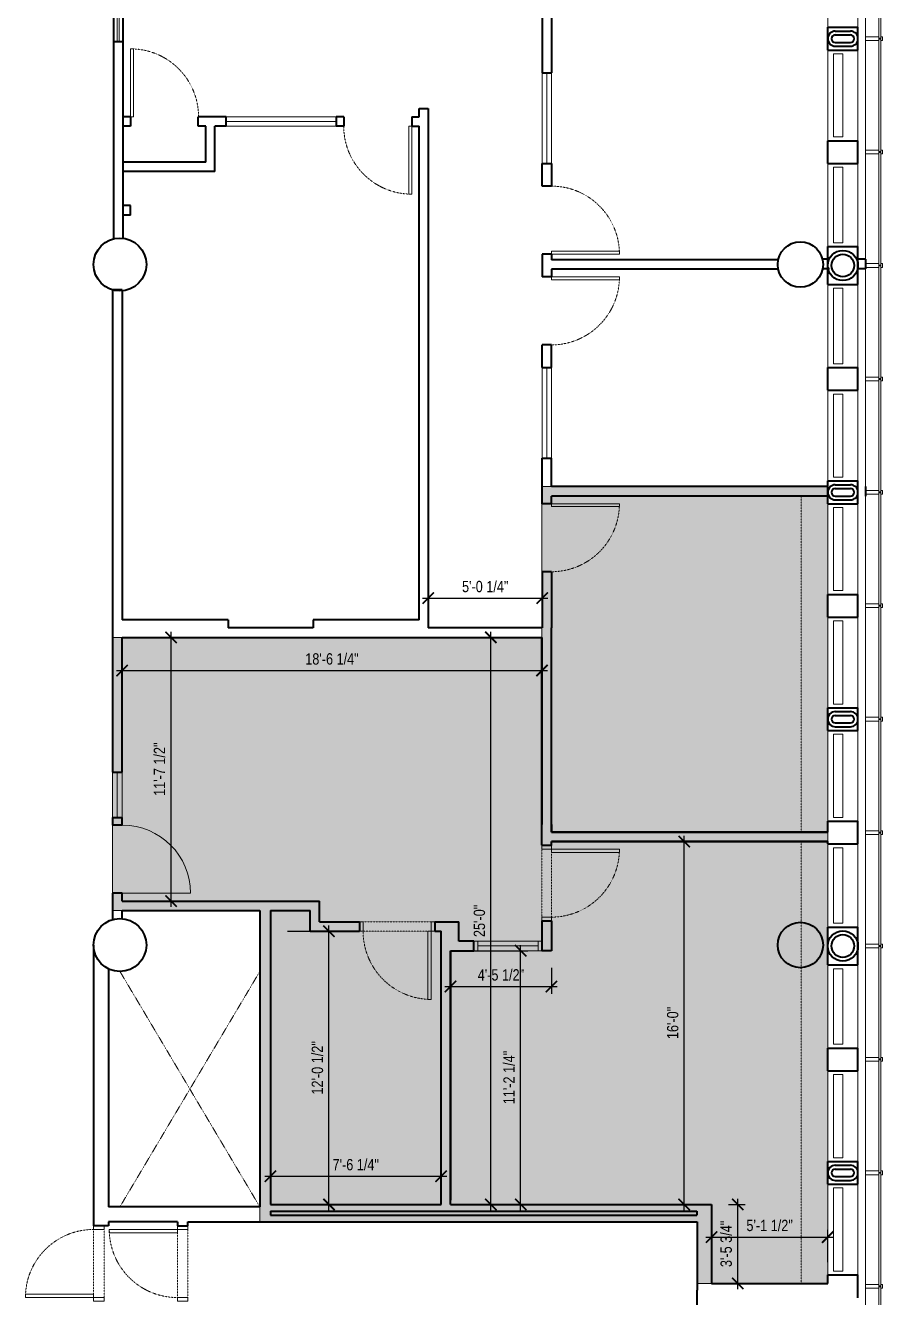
# Model space of a CAD drawing. Header units: inches. Extents: x -2978 to 4308, y -21 to 2608.
# Drawn here: x -1184 to -730, y 578 to 1251 of the extents above; entities that cross this region are included whole.
import ezdxf

# ---------------------------------------------------------------- set-up
doc = ezdxf.new("R2010")
doc.units = ezdxf.units.IN
doc.header["$LTSCALE"] = 0.2
doc.header["$MEASUREMENT"] = 0
doc.header["$PDSIZE"] = 8
doc.linetypes.add('HIDDEN', pattern=[0.375, 0.25, -0.125])
doc.layers.get('0').update_dxf_attribs({"color": 20, "linetype": 'CONTINUOUS', "lineweight": 40})
doc.layers.get('Defpoints').update_dxf_attribs({"color": 240, "linetype": 'CONTINUOUS', "lineweight": 0})
for name, color, linetype, lineweight in [('Framing', 141, 'CONTINUOUS', 15), ('Hatches', 8, 'CONTINUOUS', 5), ('Projections', 151, 'HIDDEN', 5), ('Viewed', 150, 'CONTINUOUS', 9), ('Walls', 7, 'CONTINUOUS', 40)]:
    doc.layers.add(name, color=color, linetype=linetype, lineweight=lineweight)
doc.styles.get("Standard").update_dxf_attribs({"font": 'arial.ttf', "width": 0.8})
doc.dimstyles.new('ARCH', dxfattribs={"dimscale": 96, "dimtxt": 0.0625, "dimasz": 0.0625, "dimexe": 0.04, "dimexo": 0.09375, "dimgap": 0.03125, "dimtad": 1, "dimrnd": 0.0625, "dimzin": 3, "dimdsep": 46, "dimlunit": 4, "dimtxsty": 'Standard', "dimblk1": 'ARCHTICK', "dimblk2": 'ARCHTICK', "dimsah": 1, "dimcen": 0, "dimdle": 0.03125, "dimclrd": 256, "dimclre": 256, "dimclrt": 256, "dimazin": 0, "dimtfac": 1, "dimtdec": 0, "dimtmove": 2, "dimatfit": 3, "dimfxl": 0.3, "dimfxlon": 1, "dimfrac": 2, "dimarcsym": 0})

# ---------------------------------------------------------------- blocks, each defined once
blk = doc.blocks.new('08PDRR02')
at = {"linetype": 'ByBlock'}
for p, q in [((1, 0), (0, 0)), ((0, 0), (0, -1)), ((1, -1), (1, 0)), ((0, -1), (1, -1))]:
    blk.add_line(p, q, dxfattribs=at)
blk = doc.blocks.new('*U23')
blk.add_lwpolyline([(0, 2.5), (0, -2.5)])
at = {"linetype": 'Continuous'}
blk.add_arc((0, 2.75), 36, 0, 90, dxfattribs=at)
at = {"linetype": 'Continuous', "xscale": 36, "yscale": 0.0325, "rotation": 90}
blk.add_blockref('08PDRR02', (0, 2.75), dxfattribs=at)
blk = doc.blocks.new('_ArchTick')
at = {"linetype": 'ByBlock', "const_width": 0.15}
blk.add_lwpolyline([(-0.5, -0.5), (0.5, 0.5)], dxfattribs=at)
blk = doc.blocks.new('*D25')
at = {"layer": 'Defpoints', "lineweight": -2}
for p, q in [((-835.17, 624.52), (-835.17, 822.52)), ((-829.74, 819.52), (-839.01, 819.52)), ((-829.74, 627.52), (-839.01, 627.52))]:
    blk.add_line(p, q, dxfattribs=at)
at = {"layer": 'Defpoints', "color": 0}
for p in [(-835.17, 819.52), (-820.74, 819.52), (-820.74, 627.52)]:
    blk.add_point(p, dxfattribs=at)
at = {"layer": 'Defpoints', "lineweight": -2, "xscale": 6, "yscale": 6, "zscale": 6}
for p, rotation in [((-835.17, 819.52), 90), ((-835.17, 627.52), 270)]:
    blk.add_blockref('_ArchTick', p, dxfattribs=dict(at, rotation=rotation))
at = {"layer": 'Defpoints', "insert": (-841.24, 723.52), "char_height": 6, "attachment_point": 5, "rotation": 90}
blk.add_mtext('16\'-0"', dxfattribs=at)
blk = doc.blocks.new('*D26')
at = {"layer": 'Defpoints', "lineweight": -2}
for p, q in [((-1054.09, 636.52), (-1054.09, 646.27)), ((-963.84, 636.52), (-963.84, 646.27)), ((-1057.09, 642.43), (-960.84, 642.43))]:
    blk.add_line(p, q, dxfattribs=at)
at = {"layer": 'Defpoints', "color": 0}
for p in [(-963.84, 642.43), (-1054.09, 627.52), (-963.84, 627.52)]:
    blk.add_point(p, dxfattribs=at)
at = {"layer": 'Defpoints', "lineweight": -2, "xscale": 6, "yscale": 6, "zscale": 6, "rotation": 180}
blk.add_blockref('_ArchTick', (-1054.09, 642.43), dxfattribs=at)
at = {"layer": 'Defpoints', "lineweight": -2, "xscale": 6, "yscale": 6, "zscale": 6}
blk.add_blockref('_ArchTick', (-963.84, 642.43), dxfattribs=at)
at = {"layer": 'Defpoints', "insert": (-1008.96, 648.53), "char_height": 6, "attachment_point": 5}
blk.add_mtext('7\'-6 1/4"', dxfattribs=at)
blk = doc.blocks.new('*D27')
at = {"layer": 'Defpoints', "lineweight": -2}
for p, q in [((-1132.6, 918.52), (-1132.6, 906.14)), ((-910.45, 918.52), (-910.45, 906.14)), ((-1135.6, 909.98), (-907.45, 909.98))]:
    blk.add_line(p, q, dxfattribs=at)
at = {"layer": 'Defpoints', "color": 0}
for p in [(-1132.6, 927.52), (-910.45, 927.52), (-910.45, 909.98)]:
    blk.add_point(p, dxfattribs=at)
at = {"layer": 'Defpoints', "lineweight": -2, "xscale": 6, "yscale": 6, "zscale": 6, "rotation": 180}
blk.add_blockref('_ArchTick', (-1132.6, 909.98), dxfattribs=at)
at = {"layer": 'Defpoints', "lineweight": -2, "xscale": 6, "yscale": 6, "zscale": 6}
blk.add_blockref('_ArchTick', (-910.45, 909.98), dxfattribs=at)
at = {"layer": 'Defpoints', "insert": (-1021.53, 916.08), "char_height": 6, "attachment_point": 5}
blk.add_mtext('18\'-6 1/4"', dxfattribs=at)
blk = doc.blocks.new('*D28')
at = {"layer": 'Defpoints', "lineweight": -2}
for p, q in [((-937.46, 624.52), (-937.46, 930.52)), ((-949.84, 927.52), (-933.62, 927.52)), ((-949.84, 627.52), (-933.62, 627.52))]:
    blk.add_line(p, q, dxfattribs=at)
at = {"layer": 'Defpoints', "color": 0}
for p in [(-958.84, 927.52), (-937.46, 927.52), (-958.84, 627.52)]:
    blk.add_point(p, dxfattribs=at)
at = {"layer": 'Defpoints', "lineweight": -2, "xscale": 6, "yscale": 6, "zscale": 6}
for p, rotation in [((-937.46, 927.52), 90), ((-937.46, 627.52), 270)]:
    blk.add_blockref('_ArchTick', p, dxfattribs=dict(at, rotation=rotation))
at = {"layer": 'Defpoints', "insert": (-943.52, 777.52), "char_height": 6, "attachment_point": 5, "rotation": 90}
blk.add_mtext('25\'-0"', dxfattribs=at)
blk = doc.blocks.new('*D29')
at = {"layer": 'Defpoints', "lineweight": -2}
for p, q in [((-949.84, 761.77), (-917.87, 761.77)), ((-921.71, 624.52), (-921.71, 764.77)), ((-949.84, 627.52), (-917.87, 627.52))]:
    blk.add_line(p, q, dxfattribs=at)
at = {"layer": 'Defpoints', "color": 0}
for p in [(-958.84, 761.77), (-921.71, 761.77), (-958.84, 627.52)]:
    blk.add_point(p, dxfattribs=at)
at = {"layer": 'Defpoints', "lineweight": -2, "xscale": 6, "yscale": 6, "zscale": 6}
for p, rotation in [((-921.71, 761.77), 90), ((-921.71, 627.52), 270)]:
    blk.add_blockref('_ArchTick', p, dxfattribs=dict(at, rotation=rotation))
at = {"layer": 'Defpoints', "insert": (-927.81, 694.65), "char_height": 6, "attachment_point": 5, "rotation": 90}
blk.add_mtext('11\'-2 1/4"', dxfattribs=at)
blk = doc.blocks.new('*D30')
at = {"layer": 'Defpoints', "lineweight": -2}
for p, q in [((-1023.12, 624.52), (-1023.12, 775.02)), ((-1045.09, 772.02), (-1019.28, 772.02)), ((-1045.09, 627.52), (-1019.28, 627.52))]:
    blk.add_line(p, q, dxfattribs=at)
at = {"layer": 'Defpoints', "color": 0}
for p in [(-1054.09, 772.02), (-1023.12, 772.02), (-1054.09, 627.52)]:
    blk.add_point(p, dxfattribs=at)
at = {"layer": 'Defpoints', "lineweight": -2, "xscale": 6, "yscale": 6, "zscale": 6}
for p, rotation in [((-1023.12, 772.02), 90), ((-1023.12, 627.52), 270)]:
    blk.add_blockref('_ArchTick', p, dxfattribs=dict(at, rotation=rotation))
at = {"layer": 'Defpoints', "insert": (-1029.22, 699.77), "char_height": 6, "attachment_point": 5, "rotation": 90}
blk.add_mtext('12\'-0 1/2"', dxfattribs=at)
blk = doc.blocks.new('*D31')
at = {"layer": 'Defpoints', "lineweight": -2}
for p, q in [((-958.84, 752.77), (-958.84, 738.99)), ((-905.45, 752.77), (-905.45, 738.99)), ((-961.84, 742.83), (-902.45, 742.83))]:
    blk.add_line(p, q, dxfattribs=at)
at = {"layer": 'Defpoints', "color": 0}
for p in [(-958.84, 761.77), (-905.45, 761.77), (-905.45, 742.83)]:
    blk.add_point(p, dxfattribs=at)
at = {"layer": 'Defpoints', "lineweight": -2, "xscale": 6, "yscale": 6, "zscale": 6, "rotation": 180}
blk.add_blockref('_ArchTick', (-958.84, 742.83), dxfattribs=at)
at = {"layer": 'Defpoints', "lineweight": -2, "xscale": 6, "yscale": 6, "zscale": 6}
blk.add_blockref('_ArchTick', (-905.45, 742.83), dxfattribs=at)
at = {"layer": 'Defpoints', "insert": (-932.15, 748.93), "char_height": 6, "attachment_point": 5}
blk.add_mtext('4\'-5 1/2"', dxfattribs=at)
blk = doc.blocks.new('*D32')
at = {"layer": 'Defpoints', "lineweight": -2}
for p, q in [((-820.74, 594.77), (-820.74, 614.1)), ((-759.24, 597.01), (-759.24, 614.1)), ((-823.74, 610.26), (-756.24, 610.26))]:
    blk.add_line(p, q, dxfattribs=at)
at = {"layer": 'Defpoints', "color": 0}
for p in [(-759.24, 610.26), (-820.74, 585.77), (-759.24, 588.01)]:
    blk.add_point(p, dxfattribs=at)
at = {"layer": 'Defpoints', "lineweight": -2, "xscale": 6, "yscale": 6, "zscale": 6, "rotation": 180}
blk.add_blockref('_ArchTick', (-820.74, 610.26), dxfattribs=at)
at = {"layer": 'Defpoints', "lineweight": -2, "xscale": 6, "yscale": 6, "zscale": 6}
blk.add_blockref('_ArchTick', (-759.24, 610.26), dxfattribs=at)
at = {"layer": 'Defpoints', "insert": (-789.99, 616.36), "char_height": 6, "attachment_point": 5}
blk.add_mtext('5\'-1 1/2"', dxfattribs=at)
blk = doc.blocks.new('*D33')
at = {"layer": 'Defpoints', "lineweight": -2}
for p, q in [((-970.58, 941.52), (-970.58, 952.11)), ((-910.33, 941.52), (-910.33, 952.11)), ((-973.58, 948.27), (-907.33, 948.27))]:
    blk.add_line(p, q, dxfattribs=at)
at = {"layer": 'Defpoints', "color": 0}
for p in [(-910.33, 948.27), (-970.58, 932.52), (-910.33, 932.52)]:
    blk.add_point(p, dxfattribs=at)
at = {"layer": 'Defpoints', "lineweight": -2, "xscale": 6, "yscale": 6, "zscale": 6, "rotation": 180}
blk.add_blockref('_ArchTick', (-970.58, 948.27), dxfattribs=at)
at = {"layer": 'Defpoints', "lineweight": -2, "xscale": 6, "yscale": 6, "zscale": 6}
blk.add_blockref('_ArchTick', (-910.33, 948.27), dxfattribs=at)
at = {"layer": 'Defpoints', "insert": (-940.45, 954.37), "char_height": 6, "attachment_point": 5}
blk.add_mtext('5\'-0 1/4"', dxfattribs=at)
blk = doc.blocks.new('*D34')
at = {"layer": 'Defpoints', "lineweight": -2}
for p, q in [((-811.74, 627.52), (-803, 627.52)), ((-806.84, 582.77), (-806.84, 630.52)), ((-811.74, 585.77), (-803, 585.77))]:
    blk.add_line(p, q, dxfattribs=at)
at = {"layer": 'Defpoints', "color": 0}
for p in [(-820.74, 627.52), (-806.84, 627.52), (-820.74, 585.77)]:
    blk.add_point(p, dxfattribs=at)
at = {"layer": 'Defpoints', "lineweight": -2, "xscale": 6, "yscale": 6, "zscale": 6}
for p, rotation in [((-806.84, 627.52), 90), ((-806.84, 585.77), 270)]:
    blk.add_blockref('_ArchTick', p, dxfattribs=dict(at, rotation=rotation))
at = {"layer": 'Defpoints', "insert": (-812.94, 606.65), "char_height": 6, "attachment_point": 5, "rotation": 90}
blk.add_mtext('3\'-5 3/4"', dxfattribs=at)
blk = doc.blocks.new('*D35')
at = {"layer": 'Defpoints', "lineweight": -2}
for p, q in [((-1106.67, 785.02), (-1106.67, 930.52)), ((-1123.6, 927.52), (-1102.83, 927.52)), ((-1123.6, 788.02), (-1102.83, 788.02))]:
    blk.add_line(p, q, dxfattribs=at)
at = {"layer": 'Defpoints', "color": 0}
for p in [(-1132.6, 927.52), (-1106.67, 927.52), (-1132.6, 788.02)]:
    blk.add_point(p, dxfattribs=at)
at = {"layer": 'Defpoints', "lineweight": -2, "xscale": 6, "yscale": 6, "zscale": 6}
for p, rotation in [((-1106.67, 927.52), 90), ((-1106.67, 788.02), 270)]:
    blk.add_blockref('_ArchTick', p, dxfattribs=dict(at, rotation=rotation))
at = {"layer": 'Defpoints', "insert": (-1112.77, 857.77), "char_height": 6, "attachment_point": 5, "rotation": 90}
blk.add_mtext('11\'-7 1/2"', dxfattribs=at)

msp = doc.modelspace()

# ---------------------------------------------------------------- hatches: boundary and pattern name
at = {"layer": 'Hatches', "true_color": 0xabd5e3}
msp.add_hatch(color=254, dxfattribs=at).paths.add_polyline_path([(-1137.604, 927.522), (-910.453, 927.522), (-910.453, 1007.253), (-759.237, 1007.253), (-759.237, 585.772), (-828.362, 585.772), (-828.362, 618.272), (-1059.714, 618.272), (-1059.714, 783.022), (-1137.604, 783.022)])

# ---------------------------------------------------------------- linework, layer by layer
at = {"layer": 'Framing'}
for p, q in [((-910.453, 828.522), (-910.453, 815.522)), ((-910.453, 815.522), (-905.453, 815.522)), ((-905.453, 815.522), (-905.453, 819.522)), ((-910.453, 779.522), (-905.453, 779.522)), ((-912.453, 766.772), (-944.453, 766.772)), ((-944.453, 764.272), (-912.453, 764.272)), ((-912.453, 761.772), (-944.453, 761.772))]:
    msp.add_line(p, q, dxfattribs=at)
for points in [[(-1128.118, 1238.871), (-1128.118, 1202.871), (-1126.618, 1202.871), (-1126.618, 1238.871)], [(-979.328, 1161.996), (-979.328, 1197.996), (-980.828, 1197.996), (-980.828, 1161.996)], [(-869.453, 1130.247), (-905.453, 1130.247), (-905.453, 1131.747), (-869.453, 1131.747)], [(-869.453, 1118.253), (-905.453, 1118.253), (-905.453, 1116.753), (-869.453, 1116.753)], [(-869.453, 998.253), (-905.453, 998.253), (-905.453, 996.753), (-869.453, 996.753)]]:
    msp.add_lwpolyline(points, close=True, dxfattribs=at)
at = {"layer": 'Framing', "flags": 128}
for points in [[(-905.453, 815.522), (-905.453, 817.522), (-910.453, 817.522), (-910.453, 815.522)], [(-905.453, 815.522), (-905.453, 813.772), (-869.453, 813.772), (-869.453, 815.522)], [(-1007.055, 772.022), (-1005.055, 772.022), (-1005.055, 777.022), (-1007.055, 777.022)], [(-969.055, 772.022), (-967.055, 772.022), (-967.055, 777.022), (-969.055, 777.022)], [(-905.453, 777.522), (-905.453, 779.522), (-910.453, 779.522), (-910.453, 777.522)], [(-969.055, 772.022), (-970.805, 772.022), (-970.805, 736.022), (-969.055, 736.022)], [(-944.453, 761.772), (-946.453, 761.772), (-946.453, 766.772), (-944.453, 766.772)], [(-910.453, 761.772), (-912.453, 761.772), (-912.453, 766.772), (-910.453, 766.772)], [(-1142.089, 616.272), (-1142.089, 614.272), (-1147.714, 614.272), (-1147.714, 616.272)], [(-1103.339, 614.272), (-1103.339, 612.522), (-1139.339, 612.522), (-1139.339, 614.272)], [(-1097.714, 614.272), (-1097.714, 616.272), (-1103.339, 616.272), (-1103.339, 614.272)], [(-1147.714, 578.272), (-1147.714, 580.022), (-1183.714, 580.022), (-1183.714, 578.272)], [(-1142.089, 578.272), (-1142.089, 576.272), (-1147.714, 576.272), (-1147.714, 578.272)], [(-1097.714, 576.272), (-1097.714, 578.272), (-1103.339, 578.272), (-1103.339, 576.272)]]:
    msp.add_lwpolyline(points, close=True, dxfattribs=at)
at = {"layer": 'Framing'}
for p in [(-910.453, 779.522), (-905.453, 779.522)]:
    msp.add_point(p, dxfattribs=at)
at = {"layer": 'Hatches'}
msp.add_lwpolyline([(-1137.604, 927.522), (-910.453, 927.522), (-910.453, 1007.253), (-759.237, 1007.253), (-759.237, 585.772), (-828.362, 585.772), (-828.362, 618.272), (-1059.714, 618.272), (-1059.714, 783.022), (-1137.604, 783.022)], close=True, dxfattribs=at)
at = {"layer": 'Projections'}
for p, q in [((-773.328, 824.522), (-773.328, 1002.253)), ((-773.328, 585.772), (-773.328, 819.522)), ((-1059.714, 750.772), (-1133.714, 626.272)), ((-1059.714, 626.272), (-1133.714, 750.772)), ((-1103.339, 614.272), (-1103.339, 578.272)), ((-1097.714, 614.272), (-1097.714, 578.272))]:
    msp.add_line(p, q, dxfattribs=at)
at = {"layer": 'Projections', "extrusion": (0, 0, -1)}
for p, q in [((-910.453, 815.522), (-910.453, 779.522)), ((-905.453, 779.522), (-905.453, 815.522)), ((-969.055, 777.022), (-1005.055, 777.022)), ((-1005.055, 772.022), (-969.055, 772.022)), ((-1147.714, 578.272), (-1147.714, 614.272)), ((-1142.089, 578.272), (-1142.089, 614.272))]:
    msp.add_line(p, q, dxfattribs=at)
at = {"layer": 'Projections'}
for centre, start, end in [((-1128.118, 1202.871), 0, 90), ((-979.328, 1197.996), 180, 270), ((-905.453, 1130.247), 0, 90), ((-905.453, 1118.253), 270, 0), ((-905.453, 998.253), 270, 0), ((-1147.714, 578.272), 90, 180)]:
    msp.add_arc(centre, 36, start, end, dxfattribs=at)
at = {"layer": 'Projections', "extrusion": (0, 0, -1)}
for centre, start, end in [((905.453, 815.522), 179.999947, 269.999947), ((969.055, 772.022), 269.999947, 359.999947), ((1103.339, 614.272), 270, 0)]:
    msp.add_arc(centre, 36, start, end, dxfattribs=at)
at = {"layer": 'Viewed'}
for p, q in [((-732.237, 45.753), (-732.237, 2606.25)), ((-731.237, 45.753), (-731.237, 2606.25)), ((-739.237, 45.753), (-739.237, 2599.25)), ((-759.237, 1250.25), (-759.237, 1298.25)), ((-743.237, 1250.25), (-743.237, 1298.25)), ((-1135.18, 1268.772), (-1135.18, 1242.772)), ((-1134.18, 1268.772), (-1134.18, 1242.772)), ((-739.237, 1245.25), (-732.237, 1245.25)), ((-731.237, 1245.25), (-730.237, 1245.25)), ((-730.237, 1245.25), (-730.237, 1243.25)), ((-739.237, 1244.664), (-739.237, 1243.25)), ((-739.237, 1243.25), (-732.237, 1243.25)), ((-732.237, 1244.5), (-731.237, 1244.5)), ((-732.237, 1244), (-731.237, 1244)), ((-731.237, 1243.25), (-730.237, 1243.25)), ((-759.237, 1190.25), (-759.237, 1238.25)), ((-756.237, 1236.25), (-756.237, 1192.25)), ((-751.237, 1236.25), (-756.237, 1236.25)), ((-751.237, 1236.25), (-751.237, 1192.25)), ((-743.237, 1190.25), (-743.237, 1238.25)), ((-910.328, 1226.253), (-910.328, 1178.253)), ((-907.891, 1178.253), (-907.891, 1226.253)), ((-905.453, 1226.253), (-905.453, 1178.253)), ((-1077.442, 1202.871), (-1019.328, 1202.871)), ((-1019.328, 1200.371), (-1077.442, 1200.371)), ((-1077.442, 1197.996), (-1019.328, 1197.996)), ((-751.237, 1192.25), (-756.237, 1192.25)), ((-739.237, 1185.25), (-732.237, 1185.25)), ((-739.237, 1184.664), (-739.237, 1183.25)), ((-732.237, 1184.5), (-731.237, 1184.5)), ((-731.237, 1185.25), (-730.237, 1185.25)), ((-730.237, 1185.25), (-730.237, 1183.25)), ((-759.237, 1134.25), (-759.237, 1178.25)), ((-743.237, 1134.25), (-743.237, 1178.25)), ((-739.237, 1183.25), (-732.237, 1183.25)), ((-732.237, 1184), (-731.237, 1184)), ((-731.237, 1183.25), (-730.237, 1183.25)), ((-756.237, 1176.25), (-756.237, 1136.25)), ((-751.237, 1176.25), (-756.237, 1176.25)), ((-751.237, 1176.25), (-751.237, 1136.25)), ((-751.237, 1136.25), (-756.237, 1136.25)), ((-739.237, 1125.25), (-732.237, 1125.25)), ((-739.237, 1124.664), (-739.237, 1123.25)), ((-732.237, 1124.5), (-731.237, 1124.5)), ((-732.237, 1124), (-731.237, 1124)), ((-731.237, 1125.25), (-730.237, 1125.25)), ((-730.237, 1125.25), (-730.237, 1123.25)), ((-739.237, 1123.25), (-732.237, 1123.25)), ((-731.237, 1123.25), (-730.237, 1123.25)), ((-759.237, 1070.25), (-759.237, 1114.25)), ((-756.237, 1072.25), (-756.237, 1112.25)), ((-751.237, 1112.25), (-756.237, 1112.25)), ((-751.237, 1072.25), (-751.237, 1112.25)), ((-743.237, 1070.25), (-743.237, 1114.25)), ((-910.328, 1022.253), (-910.328, 1070.253)), ((-907.891, 1070.253), (-907.891, 1022.253)), ((-905.453, 1022.253), (-905.453, 1070.253)), ((-751.237, 1072.25), (-756.237, 1072.25)), ((-739.237, 1065.25), (-732.237, 1065.25)), ((-739.237, 1064.664), (-739.237, 1063.25)), ((-732.237, 1064.5), (-731.237, 1064.5)), ((-732.237, 1064), (-731.237, 1064)), ((-731.237, 1065.25), (-730.237, 1065.25)), ((-730.237, 1065.25), (-730.237, 1063.25)), ((-759.237, 1010.25), (-759.237, 1058.25)), ((-743.237, 1010.25), (-743.237, 1058.25)), ((-739.237, 1063.25), (-732.237, 1063.25)), ((-731.237, 1063.25), (-730.237, 1063.25)), ((-756.237, 1056.25), (-756.237, 1012.25)), ((-751.237, 1056.25), (-756.237, 1056.25)), ((-751.237, 1056.25), (-751.237, 1012.25)), ((-751.237, 1012.25), (-756.237, 1012.25)), ((-739.237, 1005.25), (-732.237, 1005.25)), ((-739.237, 1004.664), (-739.237, 1003.25)), ((-739.237, 1003.25), (-732.237, 1003.25)), ((-732.237, 1004.5), (-731.237, 1004.5)), ((-732.237, 1004), (-731.237, 1004)), ((-731.237, 1005.25), (-730.237, 1005.25)), ((-731.237, 1003.25), (-730.237, 1003.25)), ((-730.237, 1005.25), (-730.237, 1003.25)), ((-759.237, 950.25), (-759.237, 998.25)), ((-751.237, 996.25), (-756.237, 996.25)), ((-756.237, 996.25), (-756.237, 952.25)), ((-751.237, 996.25), (-751.237, 952.25)), ((-743.237, 950.25), (-743.237, 998.25)), ((-751.237, 952.25), (-756.237, 952.25)), ((-739.237, 945.25), (-732.237, 945.25)), ((-739.237, 944.664), (-739.237, 943.25)), ((-739.237, 943.25), (-732.237, 943.25)), ((-732.237, 944.5), (-731.237, 944.5)), ((-732.237, 944), (-731.237, 944)), ((-731.237, 945.25), (-730.237, 945.25)), ((-731.237, 943.25), (-730.237, 943.25)), ((-730.237, 945.25), (-730.237, 943.25)), ((-759.237, 890.25), (-759.237, 938.25)), ((-751.237, 936.25), (-756.237, 936.25)), ((-756.237, 936.25), (-756.237, 892.25)), ((-751.237, 936.25), (-751.237, 892.25)), ((-743.237, 890.25), (-743.237, 938.25)), ((-751.237, 892.25), (-756.237, 892.25)), ((-739.237, 885.25), (-732.237, 885.25)), ((-739.237, 884.664), (-739.237, 883.25)), ((-739.237, 883.25), (-732.237, 883.25)), ((-732.237, 884.5), (-731.237, 884.5)), ((-732.237, 884), (-731.237, 884)), ((-731.237, 885.25), (-730.237, 885.25)), ((-731.237, 883.25), (-730.237, 883.25)), ((-730.237, 885.25), (-730.237, 883.25)), ((-759.237, 830.25), (-759.237, 878.25)), ((-756.237, 876.25), (-756.237, 832.25)), ((-751.237, 876.25), (-756.237, 876.25)), ((-751.237, 876.25), (-751.237, 832.25)), ((-743.237, 830.25), (-743.237, 878.25)), ((-1137.604, 832.22), (-1137.604, 856.22)), ((-1135.104, 856.22), (-1135.104, 832.22)), ((-1132.604, 832.22), (-1132.604, 856.22)), ((-751.237, 832.25), (-756.237, 832.25)), ((-739.237, 825.25), (-732.237, 825.25)), ((-739.237, 823.25), (-732.237, 823.25)), ((-732.237, 824.5), (-731.237, 824.5)), ((-732.237, 824), (-731.237, 824)), ((-731.237, 825.25), (-730.237, 825.25)), ((-731.237, 823.25), (-730.237, 823.25)), ((-730.237, 825.25), (-730.237, 823.25)), ((-759.237, 774.25), (-759.237, 818.25)), ((-751.237, 816.25), (-756.237, 816.25)), ((-756.237, 816.25), (-756.237, 776.25)), ((-751.237, 816.25), (-751.237, 776.25)), ((-743.237, 774.25), (-743.237, 818.25)), ((-751.237, 776.25), (-756.237, 776.25)), ((-739.237, 765.25), (-732.237, 765.25)), ((-739.237, 764.664), (-739.237, 763.25)), ((-739.237, 763.25), (-732.237, 763.25)), ((-732.237, 764.5), (-731.237, 764.5)), ((-732.237, 764), (-731.237, 764)), ((-731.237, 765.25), (-730.237, 765.25)), ((-731.237, 763.25), (-730.237, 763.25)), ((-730.237, 765.25), (-730.237, 763.25)), ((-759.237, 710.25), (-759.237, 754.25)), ((-743.237, 710.25), (-743.237, 754.25)), ((-751.237, 752.25), (-756.237, 752.25)), ((-756.237, 712.25), (-756.237, 752.25)), ((-751.237, 712.25), (-751.237, 752.25)), ((-751.237, 712.25), (-756.237, 712.25)), ((-739.237, 705.25), (-732.237, 705.25)), ((-739.237, 704.664), (-739.237, 703.25)), ((-739.237, 703.25), (-732.237, 703.25)), ((-732.237, 704.5), (-731.237, 704.5)), ((-732.237, 704), (-731.237, 704)), ((-731.237, 705.25), (-730.237, 705.25)), ((-731.237, 703.25), (-730.237, 703.25)), ((-730.237, 705.25), (-730.237, 703.25)), ((-759.237, 650.25), (-759.237, 698.25)), ((-756.237, 696.25), (-756.237, 652.25)), ((-751.237, 696.25), (-756.237, 696.25)), ((-751.237, 696.25), (-751.237, 652.25)), ((-743.237, 650.25), (-743.237, 698.25)), ((-751.237, 652.25), (-756.237, 652.25)), ((-739.237, 645.25), (-732.237, 645.25)), ((-739.237, 644.664), (-739.237, 643.25)), ((-739.237, 643.25), (-732.237, 643.25)), ((-732.237, 644.5), (-731.237, 644.5)), ((-732.237, 644), (-731.237, 644)), ((-731.237, 645.25), (-730.237, 645.25)), ((-731.237, 643.25), (-730.237, 643.25)), ((-730.237, 645.25), (-730.237, 643.25)), ((-759.237, 590.25), (-759.237, 638.25)), ((-756.237, 636.25), (-756.237, 592.25)), ((-751.237, 636.25), (-756.237, 636.25)), ((-751.237, 636.25), (-751.237, 592.25)), ((-743.237, 590.25), (-743.237, 638.25)), ((-751.237, 592.25), (-756.237, 592.25)), ((-739.237, 585.25), (-732.237, 585.25)), ((-739.237, 584.664), (-739.237, 583.25)), ((-739.237, 583.25), (-732.237, 583.25)), ((-732.237, 584.5), (-731.237, 584.5)), ((-732.237, 584), (-731.237, 584)), ((-731.237, 585.25), (-730.237, 585.25)), ((-731.237, 583.25), (-730.237, 583.25)), ((-730.237, 585.25), (-730.237, 583.25))]:
    msp.add_line(p, q, dxfattribs=at)
at = {"layer": 'Walls'}
for p, q in [((-910.328, 1382.29), (-910.328, 1226.253)), ((-905.453, 1301.812), (-905.453, 1226.253)), ((-1137.18, 1268.753), (-1137.18, 1138.59)), ((-1132.18, 1268.753), (-1132.18, 1155.959)), ((-759.237, 1250.25), (-743.237, 1250.25)), ((-759.237, 1238.25), (-759.237, 1250.25)), ((-755.237, 1248.25), (-747.237, 1248.25)), ((-755.237, 1246.25), (-747.237, 1246.25)), ((-743.237, 1238.25), (-743.237, 1250.25)), ((-1137.18, 1242.772), (-1137.18, 1138.59)), ((-1137.18, 1242.772), (-1132.18, 1242.772)), ((-1132.18, 1242.772), (-1132.18, 1138.687)), ((-755.237, 1242.25), (-747.237, 1242.25)), ((-755.237, 1240.25), (-747.237, 1240.25)), ((-759.237, 1238.25), (-743.237, 1238.25)), ((-910.328, 1226.253), (-905.453, 1226.253)), ((-975.453, 1207.246), (-970.578, 1207.246)), ((-975.453, 1202.871), (-975.453, 1207.246)), ((-970.578, 1207.246), (-970.578, 932.522)), ((-1128.118, 1202.871), (-1132.18, 1202.871)), ((-1128.118, 1197.996), (-1132.18, 1197.996)), ((-1128.118, 1202.871), (-1128.118, 1197.996)), ((-1077.442, 1202.871), (-1092.254, 1202.871)), ((-1092.254, 1197.996), (-1092.254, 1202.871)), ((-1088.317, 1197.996), (-1092.254, 1197.996)), ((-1088.317, 1178.871), (-1088.317, 1197.996)), ((-1077.442, 1197.996), (-1083.442, 1197.996)), ((-1083.442, 1173.996), (-1083.442, 1197.996)), ((-1077.442, 1197.871), (-1077.442, 1202.746)), ((-1019.328, 1202.871), (-1019.328, 1197.996)), ((-1015.328, 1202.871), (-1019.328, 1202.871)), ((-1015.328, 1197.996), (-1019.328, 1197.996)), ((-1015.328, 1202.871), (-1015.328, 1197.996)), ((-979.328, 1202.871), (-979.328, 1197.996)), ((-979.328, 1202.871), (-975.453, 1202.871)), ((-979.328, 1197.996), (-975.453, 1197.996)), ((-975.453, 936.772), (-975.453, 1197.996)), ((-759.237, 1190.25), (-743.237, 1190.25)), ((-759.237, 1178.25), (-759.237, 1190.25)), ((-743.237, 1178.25), (-743.237, 1190.25)), ((-1088.317, 1178.871), (-1132.18, 1178.871)), ((-910.328, 1166.247), (-910.328, 1178.253)), ((-910.328, 1178.253), (-905.453, 1178.253)), ((-905.453, 1178.253), (-905.453, 1166.247)), ((-759.237, 1178.25), (-743.237, 1178.25)), ((-1083.442, 1173.996), (-1132.18, 1173.996)), ((-905.453, 1166.247), (-910.328, 1166.247)), ((-1128.18, 1155.959), (-1132.18, 1155.959)), ((-1132.18, 1150.959), (-1132.18, 1138.499)), ((-1128.18, 1150.959), (-1132.18, 1150.959)), ((-1128.18, 1150.959), (-1128.18, 1155.959)), ((-759.237, 1134.25), (-743.237, 1134.25)), ((-759.237, 1122.25), (-759.237, 1134.25)), ((-743.237, 1122.25), (-743.237, 1134.25)), ((-905.453, 1130.253), (-910.328, 1130.253)), ((-910.328, 1130.253), (-910.328, 1118.253)), ((-905.453, 1130.253), (-905.453, 1127.253)), ((-873.93, 1127.253), (-905.453, 1127.253)), ((-785.455, 1127.253), (-873.93, 1127.253)), ((-758.227, 1127.522), (-762.034, 1127.522)), ((-758.538, 1127.522), (-762.034, 1127.522)), ((-759.237, 1114.25), (-759.237, 1126.25)), ((-739.237, 1127.522), (-743.937, 1127.522)), ((-743.237, 1114.25), (-743.237, 1126.25)), ((-739.237, 1127.522), (-739.237, 1122.522)), ((-905.453, 1118.253), (-910.328, 1118.253)), ((-785.447, 1122.253), (-905.453, 1122.253)), ((-905.453, 1122.253), (-905.453, 1118.253)), ((-758.391, 1122.522), (-761.927, 1122.522)), ((-759.049, 1122.522), (-761.927, 1122.522)), ((-739.237, 1122.522), (-743.426, 1122.522)), ((-1132.604, 1111.323), (-1137.604, 1111.323)), ((-1137.604, 1111.323), (-1137.604, 856.22)), ((-1137.604, 1111.323), (-1137.604, 927.522)), ((-1132.604, 1110.816), (-1132.604, 936.772)), ((-759.237, 1114.25), (-743.237, 1114.25)), ((-905.453, 1082.253), (-910.328, 1082.253)), ((-910.328, 1070.253), (-910.328, 1082.253)), ((-905.453, 1070.253), (-905.453, 1082.253)), ((-910.328, 1070.253), (-905.453, 1070.253)), ((-759.237, 1070.25), (-743.237, 1070.25)), ((-759.237, 1058.25), (-759.237, 1070.25)), ((-743.237, 1058.25), (-743.237, 1070.25)), ((-759.237, 1058.25), (-743.237, 1058.25)), ((-910.328, 1022.253), (-905.453, 1022.253)), ((-910.328, 998.253), (-910.328, 1022.253)), ((-905.453, 1007.253), (-905.453, 1022.253)), ((-759.237, 1010.25), (-743.237, 1010.25)), ((-759.237, 998.25), (-759.237, 1010.25)), ((-743.237, 998.25), (-743.237, 1010.25)), ((-759.237, 1007.253), (-905.453, 1007.253)), ((-755.237, 1008.25), (-747.237, 1008.25)), ((-755.237, 1006.25), (-747.237, 1006.25)), ((-739.237, 1007.253), (-739.237, 1002.253)), ((-905.453, 998.253), (-910.328, 998.253)), ((-759.237, 1002.253), (-905.453, 1002.253)), ((-905.453, 998.253), (-905.453, 1002.253)), ((-759.237, 998.25), (-743.237, 998.25)), ((-755.237, 1002.25), (-747.237, 1002.25)), ((-755.237, 1000.25), (-747.237, 1000.25)), ((-905.453, 962.253), (-910.328, 962.253)), ((-910.328, 962.253), (-910.328, 932.522)), ((-905.453, 962.253), (-905.453, 932.522)), ((-759.237, 950.25), (-743.237, 950.25)), ((-759.237, 938.25), (-759.237, 950.25)), ((-743.237, 938.25), (-743.237, 950.25)), ((-1076.529, 936.772), (-1132.604, 936.772)), ((-1076.529, 936.772), (-1076.529, 932.522)), ((-975.453, 936.772), (-1031.529, 936.772)), ((-1031.529, 936.772), (-1031.529, 932.522)), ((-759.237, 938.25), (-743.237, 938.25)), ((-1031.529, 932.522), (-1076.529, 932.522)), ((-910.328, 932.522), (-970.578, 932.522)), ((-905.453, 828.522), (-905.453, 932.522)), ((-905.453, 824.522), (-905.453, 932.522)), ((-1132.604, 927.522), (-910.453, 927.522)), ((-1132.604, 927.522), (-910.453, 927.522)), ((-1132.604, 856.282), (-1132.604, 927.522)), ((-910.453, 927.522), (-910.453, 828.522)), ((-910.453, 819.522), (-910.453, 927.522)), ((-759.237, 890.25), (-743.237, 890.25)), ((-759.237, 878.25), (-759.237, 890.25)), ((-743.237, 878.25), (-743.237, 890.25)), ((-755.237, 888.25), (-747.237, 888.25)), ((-755.237, 886.25), (-747.237, 886.25)), ((-755.237, 882.25), (-747.237, 882.25)), ((-759.237, 878.25), (-743.237, 878.25)), ((-755.237, 880.25), (-747.237, 880.25)), ((-1137.604, 856.282), (-1132.604, 856.282)), ((-1137.604, 832.22), (-1132.604, 832.22)), ((-1137.604, 832.22), (-1132.604, 832.22)), ((-1137.604, 832.22), (-1137.604, 828.147)), ((-1132.604, 828.147), (-1137.604, 828.147)), ((-1132.604, 828.147), (-1132.604, 832.22)), ((-905.453, 828.522), (-905.453, 824.522)), ((-759.237, 830.25), (-743.237, 830.25)), ((-759.237, 824.522), (-759.237, 830.25)), ((-743.237, 818.25), (-743.237, 830.25)), ((-910.453, 817.522), (-910.453, 824.522)), ((-759.237, 824.522), (-905.453, 824.522)), ((-905.453, 824.522), (-759.237, 824.522)), ((-759.237, 824.522), (-905.453, 824.522)), ((-905.453, 824.522), (-759.237, 824.522)), ((-759.237, 819.522), (-905.453, 819.522)), ((-905.453, 819.522), (-759.237, 819.522)), ((-759.237, 819.522), (-905.453, 819.522)), ((-905.453, 819.522), (-759.237, 819.522)), ((-759.237, 818.25), (-759.237, 819.522)), ((-759.237, 818.25), (-743.237, 818.25)), ((-1137.604, 792.148), (-1137.604, 778.22)), ((-1132.604, 792.148), (-1137.604, 792.148)), ((-1132.604, 788.022), (-1132.604, 792.148)), ((-1132.604, 788.022), (-1028.089, 788.022)), ((-1028.089, 777.022), (-1028.089, 788.022)), ((-1132.604, 778.727), (-1132.604, 783.022)), ((-1132.604, 783.022), (-1059.714, 783.022)), ((-1059.714, 783.022), (-1059.714, 626.272)), ((-1054.089, 783.022), (-1054.089, 627.522)), ((-1054.089, 783.022), (-1033.089, 783.022)), ((-1033.089, 772.022), (-1033.089, 783.022)), ((-1028.089, 777.022), (-1007.055, 777.022)), ((-1007.055, 777.022), (-1007.055, 772.022)), ((-967.055, 777.022), (-967.055, 772.022)), ((-967.055, 777.022), (-954.464, 777.022)), ((-954.464, 766.772), (-954.464, 777.022)), ((-910.453, 777.522), (-910.453, 761.772)), ((-910.453, 777.522), (-905.453, 777.522)), ((-905.453, 777.522), (-905.453, 761.772)), ((-759.237, 774.25), (-743.237, 774.25)), ((-759.237, 766.25), (-759.237, 774.25)), ((-743.237, 766.25), (-743.237, 774.25)), ((-1033.089, 772.022), (-1007.055, 772.022)), ((-967.055, 772.022), (-963.839, 772.022)), ((-963.839, 627.522), (-963.839, 772.022)), ((-1147.714, 764.772), (-1147.714, 616.272)), ((-958.839, 761.772), (-958.839, 629.834)), ((-958.839, 627.522), (-958.839, 761.772)), ((-958.839, 761.772), (-946.453, 761.772)), ((-946.453, 766.772), (-954.464, 766.772)), ((-946.453, 761.772), (-946.453, 766.772)), ((-905.453, 761.772), (-910.453, 761.772)), ((-759.237, 754.25), (-759.237, 766.25)), ((-743.237, 754.25), (-743.237, 766.25)), ((-759.237, 754.25), (-743.237, 754.25)), ((-1139.714, 752.122), (-1139.714, 626.272)), ((-759.237, 710.25), (-743.237, 710.25)), ((-759.237, 698.25), (-759.237, 710.25)), ((-743.237, 698.25), (-743.237, 710.25)), ((-759.237, 698.25), (-743.237, 698.25)), ((-759.237, 650.25), (-743.237, 650.25)), ((-759.237, 638.25), (-759.237, 650.25)), ((-755.237, 648.25), (-747.237, 648.25)), ((-755.237, 646.25), (-747.237, 646.25)), ((-743.237, 638.25), (-743.237, 650.25)), ((-755.237, 642.25), (-747.237, 642.25)), ((-755.237, 640.25), (-747.237, 640.25)), ((-759.237, 638.25), (-743.237, 638.25)), ((-1059.714, 626.272), (-1139.714, 626.272)), ((-1054.089, 627.522), (-963.839, 627.522)), ((-1054.089, 627.522), (-963.839, 627.522)), ((-1054.089, 627.522), (-963.839, 627.522)), ((-958.839, 627.522), (-820.737, 627.522)), ((-820.737, 627.522), (-820.737, 585.772)), ((-1054.089, 623.897), (-828.55, 623.897)), ((-1054.089, 623.897), (-1054.089, 621.897)), ((-1054.089, 621.897), (-828.55, 621.897)), ((-828.55, 623.897), (-828.55, 621.897)), ((-1139.714, 616.272), (-1147.714, 616.272)), ((-1139.714, 618.272), (-1139.714, 616.272)), ((-1103.339, 618.272), (-1139.714, 618.272)), ((-1103.339, 618.272), (-1103.339, 616.272)), ((-1103.339, 616.272), (-1097.714, 616.272)), ((-1097.714, 616.272), (-1097.714, 618.272)), ((-1097.714, 618.272), (-828.362, 618.272)), ((-828.362, 618.272), (-828.362, 582.147)), ((-820.737, 585.772), (-759.237, 585.772)), ((-759.237, 590.25), (-743.237, 590.25)), ((-759.237, 585.772), (-759.237, 590.25)), ((-743.237, 578.147), (-743.237, 590.25)), ((-828.362, 574.147), (-828.362, 582.147))]:
    msp.add_line(p, q, dxfattribs=at)
msp.add_lwpolyline([(-910.453, 817.522), (-905.453, 817.522), (-905.453, 819.522)], dxfattribs=at)
for centre, radius in [((-1133.714, 1124.772), 14), ((-1133.714, 1124.772), 14), ((-773.714, 1124.772), 12), ((-751.237, 1124.25), 8), ((-751.237, 1124.25), 6), ((-1133.714, 764.772), 14), ((-1133.714, 764.772), 14), ((-1133.714, 764.772), 14), ((-1133.714, 764.772), 14), ((-773.714, 764.772), 12), ((-751.237, 764.25), 8), ((-751.237, 764.25), 6)]:
    msp.add_circle(centre, radius, dxfattribs=at)
for centre, radius, start, end in [((-755.237, 1244.25), 4, 90, 270), ((-755.237, 1244.25), 2, 90, 270), ((-747.237, 1244.25), 4, 270, 90), ((-747.237, 1244.25), 2, 270, 90), ((-755.237, 1004.25), 4, 90, 270), ((-755.237, 1004.25), 2, 90, 270), ((-747.237, 1004.25), 4, 270, 90), ((-747.237, 1004.25), 2, 270, 90), ((-755.237, 884.25), 4, 90, 270), ((-755.237, 884.25), 2, 90, 270), ((-747.237, 884.25), 4, 270, 90), ((-747.237, 884.25), 2, 270, 90), ((-755.237, 644.25), 4, 90, 270), ((-755.237, 644.25), 2, 90, 270), ((-747.237, 644.25), 4, 270, 90), ((-747.237, 644.25), 2, 270, 90)]:
    msp.add_arc(centre, radius, start, end, dxfattribs=at)

# ---------------------------------------------------------------- block references
at = {"layer": 'Framing', "xscale": -1, "rotation": 270}
msp.add_blockref('*U23', (-1135.104, 792.148), dxfattribs=at)

# ---------------------------------------------------------------- dimensions: what is measured, and where the dimension line sits
at = {"layer": 'Defpoints'}
for base, p1, p2, picture, middle in [((-910.328, 948.269), (-970.578, 932.522), (-910.328, 932.522), '*D33', (-940.453, 954.368)), ((-910.453, 909.978), (-1132.604, 927.522), (-910.453, 927.522), '*D27', (-1021.529, 916.077)), ((-905.453, 742.827), (-958.839, 761.772), (-905.453, 761.772), '*D31', (-932.146, 748.926)), ((-963.839, 642.432), (-1054.089, 627.522), (-963.839, 627.522), '*D26', (-1008.964, 648.531)), ((-759.237, 610.26), (-820.737, 585.772), (-759.237, 588.011), '*D32', (-789.987, 616.359))]:
    dim = msp.add_linear_dim(base=base, p1=p1, p2=p2, dimstyle='ARCH', dxfattribs=at)
    dim.commit()
    dim.dimension.update_dxf_attribs({"geometry": picture, "text_midpoint": middle})
for base, p1, p2, picture, middle in [((-1106.667, 927.522), (-1132.604, 788.022), (-1132.604, 927.522), '*D35', (-1112.766, 857.772)), ((-937.459, 927.522), (-958.839, 627.522), (-958.839, 927.522), '*D28', (-943.522, 777.522)), ((-835.175, 819.522), (-820.737, 627.522), (-820.737, 819.522), '*D25', (-841.238, 723.522)), ((-1023.116, 772.022), (-1054.089, 627.522), (-1054.089, 772.022), '*D30', (-1029.215, 699.772)), ((-921.708, 761.772), (-958.839, 627.522), (-958.839, 761.772), '*D29', (-927.807, 694.647)), ((-806.843, 627.522), (-820.737, 585.772), (-820.737, 627.522), '*D34', (-812.942, 606.647))]:
    dim = msp.add_linear_dim(base=base, p1=p1, p2=p2, angle=90, dimstyle='ARCH', dxfattribs=at)
    dim.commit()
    dim.dimension.update_dxf_attribs({"geometry": picture, "text_midpoint": middle})

doc.saveas('drawing.dxf')
